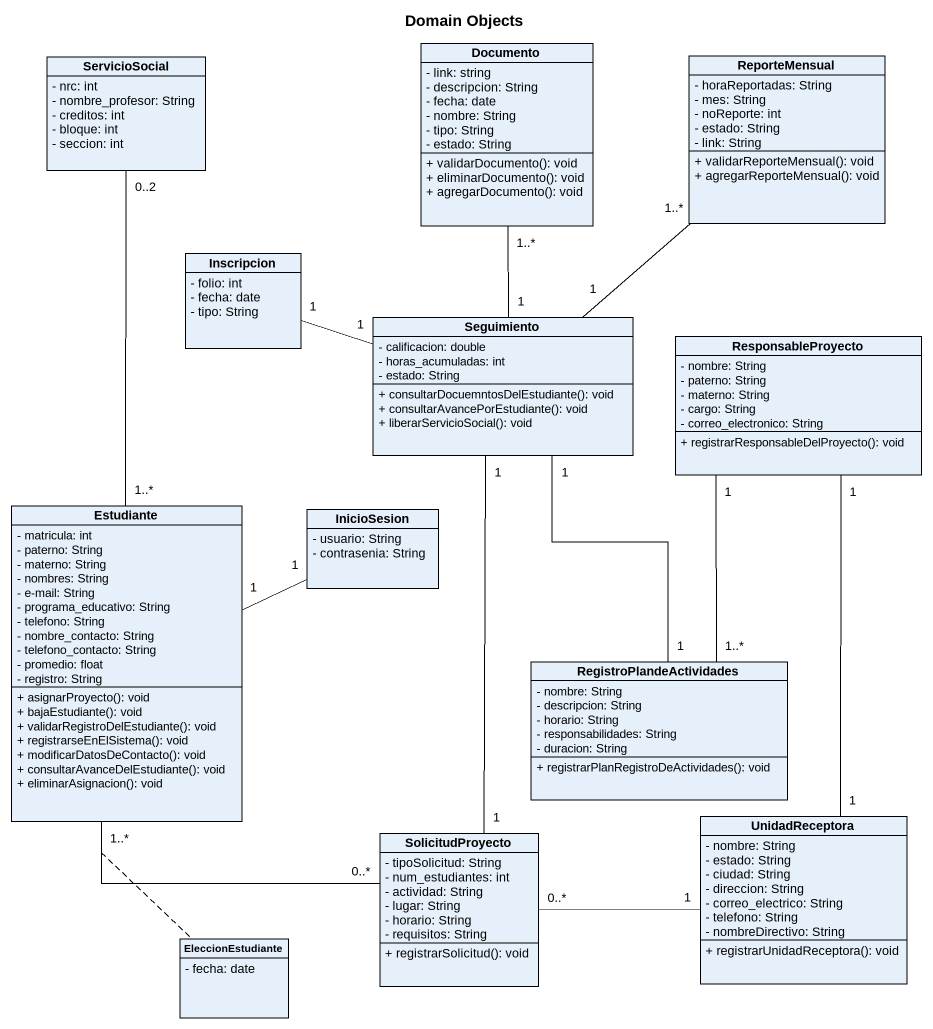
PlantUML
@startuml
title Domain Objects
hide circle
hide empty members
skinparam classAttributeIconSize 0
class ServicioSocial {
  - nrc: int
  - nombre_profesor: String
  - creditos: int
  - bloque: int
  - seccion: int
}
class Documento {
  - link: string
  - descripcion: String
  - fecha: date
  - nombre: String
  - tipo: String
  - estado: String
  + validarDocumento(): void
  + eliminarDocumento(): void
  + agregarDocumento(): void
}
class ReporteMensual {
  - horaReportadas: String
  - mes: String
  - noReporte: int
  - estado: String
  - link: String
  + validarReporteMensual(): void
  + agregarReporteMensual(): void
}
class Inscripcion {
  - folio: int
  - fecha: date
  - tipo: String
}
class Seguimiento {
  - calificacion: double
  - horas_acumuladas: int
  - estado: String
  + consultarDocuemntosDelEstudiante(): void
  + consultarAvancePorEstudiante(): void
  + liberarServicioSocial(): void
}
class ResponsableProyecto {
  - nombre: String
  - paterno: String
  - materno: String
  - cargo: String
  - correo_electronico: String
  + registrarResponsableDelProyecto(): void
}
class Estudiante {
  - matricula: int
  - paterno: String
  - materno: String
  - nombres: String
  - e-mail: String
  - programa_educativo: String
  - telefono: String
  - nombre_contacto: String
  - telefono_contacto: String
  - promedio: float
  - registro: String
  + asignarProyecto(): void
  + bajaEstudiante(): void
  + validarRegistroDelEstudiante(): void
  + registrarseEnElSistema(): void
  + modificarDatosDeContacto(): void
  + consultarAvanceDelEstudiante(): void
  + eliminarAsignacion(): void
}
class InicioSesion {
  - usuario: String
  - contrasenia: String
}
class RegistroPlandeActividades {
  - nombre: String
  - descripcion: String
  - horario: String
  - responsabilidades: String
  - duracion: String
  + registrarPlanRegistroDeActividades(): void
}
class SolicitudProyecto {
  - tipoSolicitud: String
  - num_estudiantes: int
  - actividad: String
  - lugar: String
  - horario: String
  - requisitos: String
  + registrarSolicitud(): void
}
class UnidadReceptora {
  - nombre: String
  - estado: String
  - ciudad: String
  - direccion: String
  - correo_electrico: String
  - telefono: String
  - nombreDirectivo: String
  + registrarUnidadReceptora(): void
}
class EleccionEstudiante {
  - fecha: date
}
Documento "1..*" -- "1" Seguimiento
ReporteMensual "1..*" -- "1" Seguimiento
Inscripcion "1" -right- "1" Seguimiento
ResponsableProyecto "1" -- "1..*" RegistroPlandeActividades
ResponsableProyecto "1" -- "1" UnidadReceptora
Estudiante "1..*" -up- "0..2" ServicioSocial
Estudiante "1..*" -- "0..*" SolicitudProyecto
(Estudiante, SolicitudProyecto) .. EleccionEstudiante
InicioSesion "1" -left- "1" Estudiante
RegistroPlandeActividades "1" -up- "1" Seguimiento
SolicitudProyecto "1" -up- "1" Seguimiento
SolicitudProyecto "0..*" -right- "1" UnidadReceptora
@enduml
